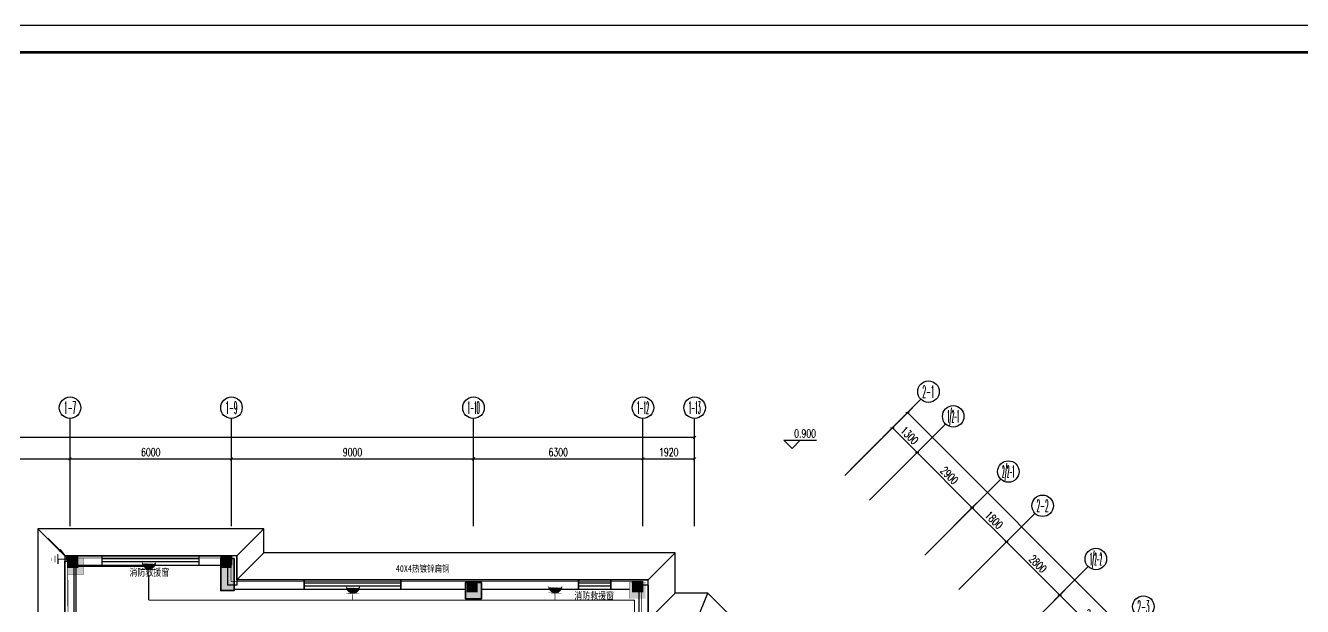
# Model space of a CAD drawing. Extents: x 815029915 to 815825525, y 579155098 to 579748855.
# Drawn here: x 815181143 to 815228619, y 579586722 to 579608320 of the extents above; entities that cross this region are included whole.
import ezdxf
from ezdxf.enums import TextEntityAlignment as Align

# ---------------------------------------------------------------- set-up
doc = ezdxf.new("R2010")
doc.units = 0
doc.header["$LTSCALE"] = 100
doc.header["$MEASUREMENT"] = 0
doc.linetypes.add('HIDDEN', pattern=[0.375, 0.25, -0.125])
for name, color, linetype in [('AXIS', 3, 'Continuous'), ('AXIS_TEXT', 7, 'Continuous'), ('COLUMN', 9, 'Continuous'), ('DIM_ELEV', 3, 'Continuous'), ('E-TEXT-PLAN', 7, 'Continuous'), ('E-TEXT-PLAN-DER', 7, 'Continuous'), ('GROUND', 2, 'Continuous'), ('PUB_HATCH', 8, 'Continuous'), ('PUB_TEXT', 7, 'Continuous'), ('WALL', 9, 'Continuous'), ('WINDOW', 4, 'Continuous'), ('ZG-图框层', 4, 'Continuous'), ('zm', 1, 'Continuous'), ('电-强电平面-线缆', 3, 'Continuous'), ('电-接地防雷-接地线', 132, 'Continuous'), ('设备-插座', 3, 'Continuous')]:
    doc.layers.add(name, color=color, linetype=linetype)
doc.layers.add('柱填充', color=9, linetype='Continuous', lineweight=18)
doc.layers.add('砼柱', color=2, linetype='Continuous', lineweight=35)
doc.styles.add('_TCH_AXIS', font='COMPLEX', dxfattribs={"bigfont": 'GBCBIG'})
doc.styles.add('_TCH_DIM', font='SIMPLEX', dxfattribs={"bigfont": 'GBCBIG'})
doc.styles.add('_TCH_DIM_T3', font='SIMPLEX', dxfattribs={"width": 0.705882, "bigfont": 'GBCBIG'})
doc.styles.add('COMPLEX', font='COMPLEX')
doc.styles.add('IDQSTYLE', font='txt.shx', dxfattribs={"width": 0.7, "bigfont": 'hztxt.shx'})
doc.styles.add('ST', font='')
doc.styles.get("Standard").update_dxf_attribs({"font": 'gbenor.shx', "bigfont": 'gbcbig.shx'})
doc.styles.add('宋体-TK', font='', dxfattribs={"width": 0.8})
doc.styles.get('ST').set_extended_font_data('SimSun')
doc.styles.get('宋体-TK').set_extended_font_data('SimSun')
doc.linetypes.add('GDLine', pattern='A,1,-3,5.8,["|",Standard,S=4,R=-45,X=-1.407,Y=-0.7],-0.1,["|",Standard,S=4,R=-45,X=-1.407,Y=-0.7],-0.1,["|",Standard,S=4,R=-45,X=-1.407,Y=-0.7],-0.1,["|",Standard,S=4,R=-45,X=-1.407,Y=-0.7],-0.1,5.8,-3,1', length=20)
doc.dimstyles.new('_TCH_ARCH-100', dxfattribs={"dimscale": 100, "dimtxt": 2.975, "dimasz": 1, "dimexe": 2.5, "dimexo": 3, "dimgap": 1, "dimtad": 1, "dimdec": 0, "dimzin": 0, "dimdsep": 46, "dimtxsty": '_TCH_DIM_T3', "dimblk": 'ARCHTICK', "dimcen": 0.09, "dimclrt": 7, "dimazin": 2, "dimtfac": 1, "dimtdec": 0, "dimtix": 1, "dimtmove": 2, "dimatfit": 3, "dimfxl": 0, "dimtolj": 1, "dimtzin": 0, "dimarcsym": 0})

# ---------------------------------------------------------------- blocks, each defined once
blk = doc.blocks.new('HC001733659261')
at = {"layer": 'zm', "color": 0, "linetype": 'Continuous'}
for points, const_width in [([(-7.32, 0.68), (-7.32, -0.84)], 0.158), ([(-5.9, 1.55), (-5.9, -1.49)], 0.315), ([(0, 0), (-4.72, 0)], 0.45), ([(-4.56, 2.21), (-4.56, -2.14)], 0.45)]:
    blk.add_lwpolyline(points, dxfattribs=dict(at, const_width=const_width))
at = {"layer": 'AXIS', "color": 0, "width": 0.7}
blk.add_attdef('PSFHATT', (2, -2.14), '', height=2.5, dxfattribs=at)
blk = doc.blocks.new('*X92')
at = {"color": 0, "linetype": 'Continuous'}
for p, q in [((192.59, 446.72), (193.93, 448.06)), ((192.65, 447.21), (193.44, 448)), ((192.67, 446.38), (194.27, 447.98)), ((192.81, 446.1), (194.55, 447.84)), ((193.01, 445.87), (194.78, 447.64)), ((193.27, 445.7), (194.95, 447.39)), ((193.58, 445.59), (195.06, 447.07)), ((193.98, 445.57), (195.08, 446.67))]:
    blk.add_line(p, q, dxfattribs=at)
blk = doc.blocks.new('HC000754')
at = {"color": 0, "linetype": 'Continuous'}
blk.add_line((5.53, 5.47), (2.42, 2.3), dxfattribs=at)
blk.add_lwpolyline([(2.42, 2.3, 0.8, 0, 0), (0.47, 0.41, 0, 0, 0)], format="xyseb", dxfattribs=at)
blk.add_circle((0, 0), 0.625, dxfattribs=at)
at = {"color": 0, "linetype": 'Continuous', "xscale": 0.5, "yscale": 0.5, "zscale": 0.5}
blk.add_blockref('*X92', (-96.92, -223.41), dxfattribs=at)
at = {"layer": 'E-TEXT-PLAN-DER', "color": 0, "style": 'IDQSTYLE', "width": 0.7}
blk.add_attdef('PSFHATT', (7.53, -0.63), '', height=2.5, dxfattribs=at)
blk = doc.blocks.new('*X51')
at = {"color": 0, "linetype": 'Continuous'}
for p, q in [((159.6, 156.77), (159.62, 156.79)), ((159.66, 156.55), (159.91, 156.79)), ((159.75, 156.35), (160.19, 156.79)), ((159.84, 156.17), (160.47, 156.79)), ((159.95, 155.99), (160.75, 156.79)), ((160.08, 155.83), (161.04, 156.79)), ((160.21, 155.68), (161.32, 156.79)), ((160.35, 155.55), (161.6, 156.79)), ((160.51, 155.42), (161.89, 156.79)), ((160.68, 155.3), (162.17, 156.79)), ((160.86, 155.2), (162.45, 156.79)), ((161.05, 155.11), (162.73, 156.79)), ((161.26, 155.03), (163.02, 156.79)), ((161.48, 154.98), (163.3, 156.79)), ((161.72, 154.93), (163.58, 156.79)), ((161.99, 154.92), (163.87, 156.79)), ((162.29, 154.93), (164.49, 157.14)), ((162.63, 155), (164.43, 156.79)), ((163.08, 155.16), (164.27, 156.35))]:
    blk.add_line(p, q, dxfattribs=at)
blk = doc.blocks.new('HC000134')
at = {"color": 0, "linetype": 'Continuous', "const_width": 0.2}
blk.add_lwpolyline([(-2.5, 5, 0.198912), (-1.77, 3.23, 0.198912), (0, 2.5, 0.198912), (1.77, 3.23, 0.198912), (2.5, 5)], format="xyb", dxfattribs=at)
for points in [[(-2.55, 2.48), (2.48, 2.48)], [(-2.42, 4.38), (2.42, 4.38)], [(0, 2.5), (0, 0)]]:
    blk.add_lwpolyline(points, dxfattribs=at)
at = {"color": 0, "linetype": 'Continuous'}
blk.add_blockref('*X51', (-162.01, -152.42), dxfattribs=at)
at = {"color": 0, "style": 'IDQSTYLE', "width": 0.7}
blk.add_attdef('PSFHATT', (4.5, 0), '', height=2.5, dxfattribs=at)
blk = doc.blocks.new('$TCHSYS$WIN2D')
for p, q in [((-0.5, 0.5), (0.5, 0.5)), ((-0.5, 0.5), (-0.5, -0.5)), ((0.5, 0.5), (0.5, -0.5)), ((0.5, 0.167), (-0.5, 0.167)), ((0.5, -0.167), (-0.5, -0.167)), ((-0.5, -0.5), (0.5, -0.5))]:
    blk.add_line(p, q)
blk = doc.blocks.new('_AXISO')
blk.add_circle((0, 0), 0.5)
at = {"layer": 'AXIS_TEXT', "style": 'COMPLEX', "width": 1.041667}
blk.add_attdef('A', text='', height=0.56, dxfattribs=at).set_placement((-0.25, -0.28), (0.25, -0.28), align=Align.FIT)
blk = doc.blocks.new('_ArchTick')
at = {"color": 0, "linetype": 'ByBlock', "const_width": 0.4}
blk.add_lwpolyline([(-0.5, -0.5), (0.5, 0.5)], dxfattribs=at)
blk = doc.blocks.new('*D169')
at = {"layer": 'AXIS', "color": 0, "lineweight": -2, "transparency": 16777216}
for p, q in [((815211815, 579591808), (815214114, 579594106)), ((815213937, 579593930), (815251413, 579556453)), ((815249292, 579554332), (815251590, 579556630))]:
    blk.add_line(p, q, dxfattribs=at)
at = {"layer": 'Defpoints', "color": 0, "transparency": 16777216}
for p in [(815211603, 579591596), (815251413, 579556453), (815249080, 579554120)]:
    blk.add_point(p, dxfattribs=at)
at = {"layer": 'AXIS', "color": 0, "lineweight": -2, "transparency": 16777216, "xscale": 100, "yscale": 100, "zscale": 100}
for p, rotation in [((815213937, 579593930), 135.0000000001822), ((815251413, 579556453), 315.0000000001822)]:
    blk.add_blockref('_ArchTick', p, dxfattribs=dict(at, rotation=rotation))
at = {"layer": 'AXIS', "color": 7, "transparency": 16777216, "insert": (815232851, 579575367), "char_height": 297.5, "attachment_point": 5, "rotation": 315, "style": '_TCH_DIM_T3'}
blk.add_mtext('\\A1;53000', dxfattribs=at)
blk = doc.blocks.new('*D170')
at = {"layer": 'AXIS', "color": 0, "lineweight": -2, "transparency": 16777216}
for p, q in [((815211815, 579591808), (815213548, 579593541)), ((815213371, 579593364), (815214290, 579592445)), ((815212735, 579590889), (815214467, 579592622))]:
    blk.add_line(p, q, dxfattribs=at)
at = {"layer": 'Defpoints', "color": 0, "transparency": 16777216}
for p in [(815214290, 579592445), (815211603, 579591596), (815212523, 579590677)]:
    blk.add_point(p, dxfattribs=at)
at = {"layer": 'AXIS', "color": 0, "lineweight": -2, "transparency": 16777216, "xscale": 100, "yscale": 100, "zscale": 100}
for p, rotation in [((815213371, 579593364), 135), ((815214290, 579592445), 315)]:
    blk.add_blockref('_ArchTick', p, dxfattribs=dict(at, rotation=rotation))
at = {"layer": 'AXIS', "color": 7, "transparency": 16777216, "insert": (815214007, 579593080), "char_height": 297.5, "attachment_point": 5, "rotation": 315, "style": '_TCH_DIM_T3'}
blk.add_mtext('\\A1;1300', dxfattribs=at)
blk = doc.blocks.new('*D171')
at = {"layer": 'AXIS', "color": 0, "lineweight": -2, "transparency": 16777216}
for p, q in [((815212735, 579590889), (815214467, 579592622)), ((815214290, 579592445), (815216341, 579590394)), ((815214785, 579588839), (815216518, 579590571))]:
    blk.add_line(p, q, dxfattribs=at)
at = {"layer": 'Defpoints', "color": 0, "transparency": 16777216}
for p in [(815212523, 579590677), (815216341, 579590394), (815214573, 579588626)]:
    blk.add_point(p, dxfattribs=at)
at = {"layer": 'AXIS', "color": 0, "lineweight": -2, "transparency": 16777216, "xscale": 100, "yscale": 100, "zscale": 100}
for p, rotation in [((815214290, 579592445), 135), ((815216341, 579590394), 315)]:
    blk.add_blockref('_ArchTick', p, dxfattribs=dict(at, rotation=rotation))
at = {"layer": 'AXIS', "color": 7, "transparency": 16777216, "insert": (815215492, 579591595), "char_height": 297.5, "attachment_point": 5, "rotation": 315, "style": '_TCH_DIM_T3'}
blk.add_mtext('\\A1;2900', dxfattribs=at)
blk = doc.blocks.new('*D172')
at = {"layer": 'AXIS', "color": 0, "lineweight": -2, "transparency": 16777216}
for p, q in [((815214785, 579588839), (815216518, 579590571)), ((815216341, 579590394), (815217614, 579589121)), ((815216058, 579587566), (815217791, 579589298))]:
    blk.add_line(p, q, dxfattribs=at)
at = {"layer": 'Defpoints', "color": 0, "transparency": 16777216}
for p in [(815217614, 579589121), (815214573, 579588626), (815215846, 579587354)]:
    blk.add_point(p, dxfattribs=at)
at = {"layer": 'AXIS', "color": 0, "lineweight": -2, "transparency": 16777216, "xscale": 100, "yscale": 100, "zscale": 100}
for p, rotation in [((815216341, 579590394), 135), ((815217614, 579589121), 315)]:
    blk.add_blockref('_ArchTick', p, dxfattribs=dict(at, rotation=rotation))
at = {"layer": 'AXIS', "color": 7, "transparency": 16777216, "insert": (815217153, 579589934), "char_height": 297.5, "attachment_point": 5, "rotation": 315, "style": '_TCH_DIM_T3'}
blk.add_mtext('\\A1;1800', dxfattribs=at)
blk = doc.blocks.new('*D173')
at = {"layer": 'AXIS', "color": 0, "lineweight": -2, "transparency": 16777216}
for p, q in [((815216058, 579587566), (815217791, 579589298)), ((815217614, 579589121), (815219594, 579587141)), ((815218038, 579585586), (815219770, 579587318))]:
    blk.add_line(p, q, dxfattribs=at)
at = {"layer": 'Defpoints', "color": 0, "transparency": 16777216}
for p in [(815215846, 579587354), (815219594, 579587141), (815217826, 579585374)]:
    blk.add_point(p, dxfattribs=at)
at = {"layer": 'AXIS', "color": 0, "lineweight": -2, "transparency": 16777216, "xscale": 100, "yscale": 100, "zscale": 100}
for p, rotation in [((815217614, 579589121), 135), ((815219594, 579587141), 315)]:
    blk.add_blockref('_ArchTick', p, dxfattribs=dict(at, rotation=rotation))
at = {"layer": 'AXIS', "color": 7, "transparency": 16777216, "insert": (815218780, 579588307), "char_height": 297.5, "attachment_point": 5, "rotation": 315, "style": '_TCH_DIM_T3'}
blk.add_mtext('\\A1;2800', dxfattribs=at)
blk = doc.blocks.new('*D174')
at = {"layer": 'AXIS', "color": 0, "lineweight": -2, "transparency": 16777216}
for p, q in [((815218038, 579585586), (815219770, 579587318)), ((815219594, 579587141), (815221644, 579585091)), ((815220089, 579583535), (815221821, 579585268))]:
    blk.add_line(p, q, dxfattribs=at)
at = {"layer": 'Defpoints', "color": 0, "transparency": 16777216}
for p in [(815217826, 579585374), (815221644, 579585091), (815219876, 579583323)]:
    blk.add_point(p, dxfattribs=at)
at = {"layer": 'AXIS', "color": 0, "lineweight": -2, "transparency": 16777216, "xscale": 100, "yscale": 100, "zscale": 100}
for p, rotation in [((815219594, 579587141), 135), ((815221644, 579585091), 315)]:
    blk.add_blockref('_ArchTick', p, dxfattribs=dict(at, rotation=rotation))
at = {"layer": 'AXIS', "color": 7, "transparency": 16777216, "insert": (815220795, 579586292), "char_height": 297.5, "attachment_point": 5, "rotation": 315, "style": '_TCH_DIM_T3'}
blk.add_mtext('\\A1;2900', dxfattribs=at)
blk = doc.blocks.new('*D204')
at = {"layer": 'AXIS', "color": 0, "lineweight": -2, "transparency": 16777216}
for p, q in [((815146598, 579590010), (815146598, 579593260)), ((815146598, 579593010), (815206018, 579593010)), ((815206018, 579590010), (815206018, 579593260))]:
    blk.add_line(p, q, dxfattribs=at)
at = {"layer": 'Defpoints', "color": 0, "transparency": 16777216}
for p in [(815206018, 579593010), (815146598, 579589710), (815206018, 579589710)]:
    blk.add_point(p, dxfattribs=at)
at = {"layer": 'AXIS', "color": 0, "lineweight": -2, "transparency": 16777216, "xscale": 100, "yscale": 100, "zscale": 100, "rotation": 180}
blk.add_blockref('_ArchTick', (815146598, 579593010), dxfattribs=at)
at = {"layer": 'AXIS', "color": 0, "lineweight": -2, "transparency": 16777216, "xscale": 100, "yscale": 100, "zscale": 100}
blk.add_blockref('_ArchTick', (815206018, 579593010), dxfattribs=at)
at = {"layer": 'AXIS', "color": 7, "transparency": 16777216, "insert": (815176308, 579593259), "char_height": 297.5, "attachment_point": 5, "style": '_TCH_DIM_T3'}
blk.add_mtext('\\A1;59420', dxfattribs=at)
blk = doc.blocks.new('*D211')
at = {"layer": 'AXIS', "color": 0, "lineweight": -2, "transparency": 16777216}
for p, q in [((815176798, 579590010), (815176798, 579592460)), ((815182798, 579590010), (815182798, 579592460)), ((815176798, 579592210), (815182798, 579592210))]:
    blk.add_line(p, q, dxfattribs=at)
at = {"layer": 'Defpoints', "color": 0, "transparency": 16777216}
for p in [(815182798, 579592210), (815176798, 579589710), (815182798, 579589710)]:
    blk.add_point(p, dxfattribs=at)
at = {"layer": 'AXIS', "color": 0, "lineweight": -2, "transparency": 16777216, "xscale": 100, "yscale": 100, "zscale": 100, "rotation": 180}
blk.add_blockref('_ArchTick', (815176798, 579592210), dxfattribs=at)
at = {"layer": 'AXIS', "color": 0, "lineweight": -2, "transparency": 16777216, "xscale": 100, "yscale": 100, "zscale": 100}
blk.add_blockref('_ArchTick', (815182798, 579592210), dxfattribs=at)
at = {"layer": 'AXIS', "color": 7, "transparency": 16777216, "insert": (815179798, 579592459), "char_height": 297.5, "attachment_point": 5, "style": '_TCH_DIM_T3'}
blk.add_mtext('\\A1;6000', dxfattribs=at)
blk = doc.blocks.new('*D212')
at = {"layer": 'AXIS', "color": 0, "lineweight": -2, "transparency": 16777216}
for p, q in [((815182798, 579590010), (815182798, 579592460)), ((815188798, 579590010), (815188798, 579592460)), ((815182798, 579592210), (815188798, 579592210))]:
    blk.add_line(p, q, dxfattribs=at)
at = {"layer": 'Defpoints', "color": 0, "transparency": 16777216}
for p in [(815188798, 579592210), (815182798, 579589710), (815188798, 579589710)]:
    blk.add_point(p, dxfattribs=at)
at = {"layer": 'AXIS', "color": 0, "lineweight": -2, "transparency": 16777216, "xscale": 100, "yscale": 100, "zscale": 100, "rotation": 180}
blk.add_blockref('_ArchTick', (815182798, 579592210), dxfattribs=at)
at = {"layer": 'AXIS', "color": 0, "lineweight": -2, "transparency": 16777216, "xscale": 100, "yscale": 100, "zscale": 100}
blk.add_blockref('_ArchTick', (815188798, 579592210), dxfattribs=at)
at = {"layer": 'AXIS', "color": 7, "transparency": 16777216, "insert": (815185798, 579592459), "char_height": 297.5, "attachment_point": 5, "style": '_TCH_DIM_T3'}
blk.add_mtext('\\A1;6000', dxfattribs=at)
blk = doc.blocks.new('*D213')
at = {"layer": 'AXIS', "color": 0, "lineweight": -2, "transparency": 16777216}
for p, q in [((815188798, 579590010), (815188798, 579592460)), ((815197798, 579590010), (815197798, 579592460)), ((815188798, 579592210), (815197798, 579592210))]:
    blk.add_line(p, q, dxfattribs=at)
at = {"layer": 'Defpoints', "color": 0, "transparency": 16777216}
for p in [(815197798, 579592210), (815188798, 579589710), (815197798, 579589710)]:
    blk.add_point(p, dxfattribs=at)
at = {"layer": 'AXIS', "color": 0, "lineweight": -2, "transparency": 16777216, "xscale": 100, "yscale": 100, "zscale": 100, "rotation": 180}
blk.add_blockref('_ArchTick', (815188798, 579592210), dxfattribs=at)
at = {"layer": 'AXIS', "color": 0, "lineweight": -2, "transparency": 16777216, "xscale": 100, "yscale": 100, "zscale": 100}
blk.add_blockref('_ArchTick', (815197798, 579592210), dxfattribs=at)
at = {"layer": 'AXIS', "color": 7, "transparency": 16777216, "insert": (815193298, 579592459), "char_height": 297.5, "attachment_point": 5, "style": '_TCH_DIM_T3'}
blk.add_mtext('\\A1;9000', dxfattribs=at)
blk = doc.blocks.new('*D214')
at = {"layer": 'AXIS', "color": 0, "lineweight": -2, "transparency": 16777216}
for p, q in [((815197798, 579590010), (815197798, 579592460)), ((815204098, 579590010), (815204098, 579592460)), ((815197798, 579592210), (815204098, 579592210))]:
    blk.add_line(p, q, dxfattribs=at)
at = {"layer": 'Defpoints', "color": 0, "transparency": 16777216}
for p in [(815204098, 579592210), (815197798, 579589710), (815204098, 579589710)]:
    blk.add_point(p, dxfattribs=at)
at = {"layer": 'AXIS', "color": 0, "lineweight": -2, "transparency": 16777216, "xscale": 100, "yscale": 100, "zscale": 100, "rotation": 180}
blk.add_blockref('_ArchTick', (815197798, 579592210), dxfattribs=at)
at = {"layer": 'AXIS', "color": 0, "lineweight": -2, "transparency": 16777216, "xscale": 100, "yscale": 100, "zscale": 100}
blk.add_blockref('_ArchTick', (815204098, 579592210), dxfattribs=at)
at = {"layer": 'AXIS', "color": 7, "transparency": 16777216, "insert": (815200948, 579592459), "char_height": 297.5, "attachment_point": 5, "style": '_TCH_DIM_T3'}
blk.add_mtext('\\A1;6300', dxfattribs=at)
blk = doc.blocks.new('*D215')
at = {"layer": 'AXIS', "color": 0, "lineweight": -2, "transparency": 16777216}
for p, q in [((815204098, 579590010), (815204098, 579592460)), ((815206018, 579590010), (815206018, 579592460)), ((815204098, 579592210), (815206018, 579592210))]:
    blk.add_line(p, q, dxfattribs=at)
at = {"layer": 'Defpoints', "color": 0, "transparency": 16777216}
for p in [(815206018, 579592210), (815204098, 579589710), (815206018, 579589710)]:
    blk.add_point(p, dxfattribs=at)
at = {"layer": 'AXIS', "color": 0, "lineweight": -2, "transparency": 16777216, "xscale": 100, "yscale": 100, "zscale": 100, "rotation": 180}
blk.add_blockref('_ArchTick', (815204098, 579592210), dxfattribs=at)
at = {"layer": 'AXIS', "color": 0, "lineweight": -2, "transparency": 16777216, "xscale": 100, "yscale": 100, "zscale": 100}
blk.add_blockref('_ArchTick', (815206018, 579592210), dxfattribs=at)
at = {"layer": 'AXIS', "color": 7, "transparency": 16777216, "insert": (815205058, 579592459), "char_height": 297.5, "attachment_point": 5, "style": '_TCH_DIM_T3'}
blk.add_mtext('\\A1;1920', dxfattribs=at)
blk = doc.blocks.new('ll')
at = {"layer": 'ZG-图框层'}
blk.add_lwpolyline([(815136770, 579524220), (815255670, 579524220), (815255670, 579608320), (815136770, 579608320)], close=True, dxfattribs=at)

msp = doc.modelspace()

# ---------------------------------------------------------------- hatches: boundary and pattern name
at = {"layer": 'PUB_HATCH'}
for points in [[(815182688.1, 579588570.1), (815182688.1, 579588150.1), (815183108.1, 579588150.1), (815183108.1, 579588570.1)], [(815188388.1, 579588570.1), (815188388.1, 579588150.1), (815188808.1, 579588150.1), (815188808.1, 579588570.1)], [(815197538.1, 579587670.1), (815197538.1, 579587250.1), (815197958.1, 579587250.1), (815197958.1, 579587670.1)], [(815203688.1, 579587670.1), (815203688.1, 579587250.1), (815204108.1, 579587250.1), (815204108.1, 579587670.1)]]:
    msp.add_hatch(color=256, dxfattribs=at).paths.add_polyline_path(points, flags=17)
at = {"layer": 'zm'}
for points in [[(815183298.1, 579588510.1), (815182698.1, 579588510.1), (815182698.1, 579587910.1), (815183298.1, 579587910.1)], [(815204198.1, 579587610.1), (815203598.1, 579587610.1), (815203598.1, 579587010.1), (815204198.1, 579587010.1)]]:
    msp.add_hatch(color=1, dxfattribs=at).paths.add_polyline_path(points)
at = {"layer": '柱填充', "lineweight": 18}
for points in [[(815188898.1, 579588510.1), (815188398.1, 579588510.1), (815188398.1, 579587310.1), (815188898.1, 579587310.1)], [(815198098.1, 579587610.1), (815197498.1, 579587610.1), (815197498.1, 579587010.1), (815198098.1, 579587010.1)]]:
    msp.add_hatch(color=250, dxfattribs=at).paths.add_polyline_path(points)

# ---------------------------------------------------------------- linework, layer by layer
for p, q in [((815188998.1, 579588610.1), (815182598.1, 579588605.2)), ((815182598.1, 579588605.2), (815182598.1, 579581710.1)), ((815188998.1, 579587710.1), (815188998.1, 579588610.1)), ((815204298.1, 579587710.1), (815188998.1, 579587710.1)), ((815204298.1, 579586210.1), (815204298.1, 579587710.1))]:
    msp.add_line(p, q)
at = {"layer": 'AXIS'}
for p, q in [((815211603.3, 579591596.2), (815214431.8, 579594424.7)), ((815182798.1, 579589710.1), (815182798.1, 579593710.1)), ((815188798.1, 579589710.1), (815188798.1, 579593710.1)), ((815197798.1, 579589710.1), (815197798.1, 579593710.1)), ((815204098.1, 579589710.1), (815204098.1, 579593710.1)), ((815206018.1, 579589710.1), (815206018.1, 579593710.1)), ((815212522.6, 579590677), (815215351, 579593505.4)), ((815214573.2, 579588626.4), (815217401.6, 579591454.8)), ((815215846, 579587353.6), (815218674.4, 579590182)), ((815217825.9, 579585373.7), (815220654.3, 579588202.1))]:
    msp.add_line(p, q, dxfattribs=at)
at = {"layer": 'COLUMN'}
for points in [[(815188398.1, 579587310.1), (815188898.1, 579587310.1), (815188898.1, 579588510.1), (815188398.1, 579588510.1)], [(815197498.1, 579587010.1), (815198098.1, 579587010.1), (815198098.1, 579587610.1), (815197498.1, 579587610.1)]]:
    msp.add_lwpolyline(points, close=True, dxfattribs=at)
at = {"layer": 'DIM_ELEV'}
for p, q in [((815209640.4, 579592598.5), (815209340.4, 579592898.5)), ((815209340.4, 579592898.5), (815210551.6, 579592898.5)), ((815209640.4, 579592598.5), (815209940.4, 579592898.5))]:
    msp.add_line(p, q, dxfattribs=at)
at = {"layer": 'GROUND'}
for p, q in [((815182598.1, 579588610.1), (815181598.1, 579589610.1)), ((815188998.1, 579588610.1), (815189998.1, 579589610.1)), ((815188998.1, 579587710.1), (815189998.1, 579588710.1)), ((815204298.1, 579587710.1), (815205298.1, 579588710.1)), ((815204298.1, 579586210.1), (815205298.1, 579587210.1)), ((815206100, 579586210.1), (815206514.2, 579587210.1))]:
    msp.add_line(p, q, dxfattribs=at)
for points in [[(815205298.1, 579563610.1), (815205298.1, 579567637.3), (815224472.7, 579548462.7), (815222139.2, 579546129.3), (815232321.6, 579535946.9), (815242503.9, 579546129.3), (815238473.4, 579550159.8), (815244625.2, 579556311.6), (815218108.7, 579582828.1), (815214502.5, 579579221.9), (815206514.2, 579587210.1), (815205298.1, 579587210.1), (815205298.1, 579588710.1), (815189998.1, 579588710.1), (815189998.1, 579589610.1), (815181598.1, 579589610.1), (815181598.1, 579582710.1), (815177998.1, 579582710.1)], [(815204298.1, 579563610.1), (815204298.1, 579570051.5), (815225886.9, 579548462.7), (815223553.4, 579546129.3), (815232321.6, 579537361.2), (815241089.7, 579546129.3), (815237059.2, 579550159.8), (815243211, 579556311.6), (815218108.7, 579581413.9), (815214502.5, 579577807.7), (815206100, 579586210.1), (815204298.1, 579586210.1), (815204298.1, 579587710.1), (815188998.1, 579587710.1), (815188998.1, 579588610.1), (815182598.1, 579588610.1), (815182598.1, 579581710.1), (815176998.1, 579581710.1)]]:
    msp.add_lwpolyline(points, dxfattribs=at)
at = {"layer": 'WALL'}
for p, q in [((815182598.1, 579588610.1), (815188798.1, 579588610.1)), ((815188798.1, 579588610.1), (815188798.1, 579588260.1)), ((815188998.1, 579588610.1), (815188998.1, 579587510.1)), ((815182598.1, 579581710.1), (815182598.1, 579588410.1)), ((815182948.1, 579581360.1), (815182948.1, 579588410.1)), ((815182948.1, 579588260.1), (815188798.1, 579588260.1)), ((815188648.1, 579588260.1), (815188648.1, 579587510.1)), ((815188998.1, 579587710.1), (815191498.1, 579587710.1)), ((815195098.1, 579587710.1), (815201698.3, 579587710.1)), ((815202898.3, 579587710.1), (815204298.1, 579587710.1)), ((815188998.1, 579587510.1), (815188648.1, 579587510.1)), ((815188898.1, 579587360.1), (815191498.1, 579587360.1)), ((815195098.1, 579587360.1), (815197498.1, 579587360.1)), ((815198098.1, 579587360.1), (815201698.3, 579587360.1)), ((815202898.3, 579587360.1), (815203598.1, 579587360.1)), ((815203948.1, 579587510.1), (815203948.1, 579586010.1)), ((815204298.1, 579587510.1), (815204298.1, 579586210.1))]:
    msp.add_line(p, q, dxfattribs=at)
for points in [[(815191498.1, 579587710.1), (815191498.1, 579587360.1)], [(815195098.1, 579587710.1), (815195098.1, 579587360.1)], [(815201698.3, 579587710.1), (815201698.3, 579587360.1)], [(815202898.3, 579587710.1), (815202898.3, 579587360.1)]]:
    msp.add_lwpolyline(points, dxfattribs=at)
at = {"layer": 'ZG-图框层', "const_width": 100}
msp.add_lwpolyline([(815139270.1, 579525220), (815254670.1, 579525220), (815254670.1, 579607320), (815139270.1, 579607320)], close=True, dxfattribs=at)
at = {"layer": 'zm', "color": 1}
for p, q in [((815182598.1, 579588410.1), (815182948.1, 579588410.1)), ((815204298.1, 579587510.1), (815203948.1, 579587510.1))]:
    msp.add_line(p, q, dxfattribs=at)
at = {"layer": 'zm', "color": 1, "const_width": 8}
for points in [[(815182698.1, 579587910.1), (815183298.1, 579587910.1), (815183298.1, 579588510.1), (815182698.1, 579588510.1)], [(815183298.1, 579588510.1), (815182698.1, 579588510.1), (815182698.1, 579587910.1), (815183298.1, 579587910.1)], [(815203598.1, 579587010.1), (815204198.1, 579587010.1), (815204198.1, 579587610.1), (815203598.1, 579587610.1)], [(815204198.1, 579587610.1), (815203598.1, 579587610.1), (815203598.1, 579587010.1), (815204198.1, 579587010.1)]]:
    msp.add_lwpolyline(points, close=True, dxfattribs=at)
at = {"layer": '电-强电平面-线缆', "color": 1, "linetype": 'Continuous', "const_width": 45}
for points in [[(815183018.5, 579588208.5), (815185535.8, 579588208.5)], [(815183018.5, 579585998.3), (815183018.5, 579588208.5)], [(815185717.3, 579586956.3), (815185717.3, 579587893.6)], [(815185717.3, 579586956.3), (815191882.9, 579586956.3)], [(815191882.9, 579586956.3), (815193303.9, 579586956.3)], [(815193304.1, 579586956.3), (815203784.6, 579586956.3)], [(815203784.6, 579583933), (815203784.6, 579586956.3)]]:
    msp.add_lwpolyline(points, dxfattribs=at)
at = {"layer": '电-强电平面-线缆', "color": 1, "linetype": 'HIDDEN', "const_width": 30}
msp.add_lwpolyline([(815193107.3, 579586959.2), (815193304, 579586959.2)], dxfattribs=at)
at = {"layer": '电-接地防雷-接地线', "linetype": 'GDLine', "ltscale": 0.5, "const_width": 30}
for points in [[(815188782.2, 579588524.6), (815182794, 579588524.6)], [(815146688.7, 579581640.4), (815158722.3, 579581640.4), (815158722.3, 579584630.1), (815176747.3, 579584630.1), (815176747.3, 579581650.5), (815182745.4, 579581650.5), (815182709.2, 579588449.5)], [(815204049.7, 579587655.2), (815188782.2, 579587655.2)]]:
    msp.add_lwpolyline(points, dxfattribs=at)
at = {"layer": '电-接地防雷-接地线', "linetype": 'GDLine', "const_width": 30}
for points in [[(815188782.2, 579587655.2), (815188782.2, 579588524.6)], [(815204049.7, 579586103.9), (815204049.7, 579587655.2)]]:
    msp.add_lwpolyline(points, dxfattribs=at)
at = {"layer": '砼柱', "color": 3, "lineweight": 35}
for points in [[(815188898.1, 579588510.1), (815188398.1, 579588510.1), (815188398.1, 579587310.1), (815188898.1, 579587310.1)], [(815198098.1, 579587610.1), (815197498.1, 579587610.1), (815197498.1, 579587010.1), (815198098.1, 579587010.1)]]:
    msp.add_lwpolyline(points, close=True, dxfattribs=at)

# ---------------------------------------------------------------- block references
at = {"layer": 'AXIS'}
ref = msp.add_blockref('_AXISO', (815214714.6, 579594707.5), dxfattribs=dict(at, xscale=800, yscale=800, zscale=800))
ref.add_attrib('A', '2-1', dxfattribs={"color": 7, "height": 452.55, "style": '_TCH_AXIS', "width": 0.381818}).set_placement((815214488.3, 579594481.2), (815214940.9, 579594481.2), align=Align.FIT)
ref = msp.add_blockref('_AXISO', (815182798.1, 579594110.1), dxfattribs=dict(at, xscale=800, yscale=800, zscale=800))
ref.add_attrib('A', '1-7', dxfattribs={"color": 7, "height": 452.55, "style": '_TCH_AXIS', "width": 0.381818}).set_placement((815182571.8, 579593883.8), (815183024.4, 579593883.8), align=Align.FIT)
ref = msp.add_blockref('_AXISO', (815188798.1, 579594110.1), dxfattribs=dict(at, xscale=800, yscale=800, zscale=800))
ref.add_attrib('A', '1-9', dxfattribs={"color": 7, "height": 452.55, "style": '_TCH_AXIS', "width": 0.381818}).set_placement((815188571.8, 579593883.8), (815189024.4, 579593883.8), align=Align.FIT)
ref = msp.add_blockref('_AXISO', (815197798.1, 579594110.1), dxfattribs=dict(at, xscale=800, yscale=800, zscale=800))
ref.add_attrib('A', '1-10', dxfattribs={"color": 7, "height": 452.55, "style": '_TCH_AXIS', "width": 0.3}).set_placement((815197571.8, 579593883.8), (815198024.4, 579593883.8), align=Align.FIT)
ref = msp.add_blockref('_AXISO', (815204098.1, 579594110.1), dxfattribs=dict(at, xscale=800, yscale=800, zscale=800))
ref.add_attrib('A', '1-12', dxfattribs={"color": 7, "height": 452.55, "style": '_TCH_AXIS', "width": 0.3}).set_placement((815203871.8, 579593883.8), (815204324.4, 579593883.8), align=Align.FIT)
ref = msp.add_blockref('_AXISO', (815206018.1, 579594110.1), dxfattribs=dict(at, xscale=800, yscale=800, zscale=800))
ref.add_attrib('A', '1-13', dxfattribs={"color": 7, "height": 452.55, "style": '_TCH_AXIS', "width": 0.3}).set_placement((815205791.8, 579593883.8), (815206244.4, 579593883.8), align=Align.FIT)
ref = msp.add_blockref('_AXISO', (815215633.8, 579593788.3), dxfattribs=dict(at, xscale=800, yscale=800, zscale=800))
ref.add_attrib('A', '1/2-1', dxfattribs={"color": 7, "height": 452.55, "style": '_TCH_AXIS', "width": 0.228261}).set_placement((815215407.6, 579593562), (815215860.1, 579593562), align=Align.FIT)
ref = msp.add_blockref('_AXISO', (815217684.4, 579591737.7), dxfattribs=dict(at, xscale=800, yscale=800, zscale=800))
ref.add_attrib('A', '2/2-1', dxfattribs={"color": 7, "height": 452.55, "style": '_TCH_AXIS', "width": 0.216495}).set_placement((815217458.2, 579591511.4), (815217910.7, 579591511.4), align=Align.FIT)
ref = msp.add_blockref('_AXISO', (815218957.2, 579590464.9), dxfattribs=dict(at, xscale=800, yscale=800, zscale=800))
ref.add_attrib('A', '2-2', dxfattribs={"color": 7, "height": 452.55, "style": '_TCH_AXIS', "width": 0.35}).set_placement((815218731, 579590238.6), (815219183.5, 579590238.6), align=Align.FIT)
ref = msp.add_blockref('_AXISO', (815220937.1, 579588485), dxfattribs=dict(at, xscale=800, yscale=800, zscale=800))
ref.add_attrib('A', '1/2-2', dxfattribs={"color": 7, "height": 452.55, "style": '_TCH_AXIS', "width": 0.216495}).set_placement((815220710.9, 579588258.7), (815221163.4, 579588258.7), align=Align.FIT)
ref = msp.add_blockref('_AXISO', (815222704.9, 579586717.2), dxfattribs=dict(at, xscale=800, yscale=800, zscale=800))
ref.add_attrib('A', '2-3', dxfattribs={"color": 7, "height": 452.55, "style": '_TCH_AXIS', "width": 0.35}).set_placement((815222478.6, 579586490.9), (815222931.2, 579586490.9), align=Align.FIT)
at = {"layer": 'E-TEXT-PLAN', "color": 4}
for name, p, xscale, yscale, zscale, rotation in [('HC000754', (815182746.3, 579588504.3), -139.4374157009274, 139.4374157009274, 139.4374157009274, 0.01161530853491577), ('HC001733659261', (815182731.4, 579588485.1), 83.66244942060317, 83.66244942060317, 83.66244942060317, 0.0806186793544016)]:
    msp.add_blockref(name, p, dxfattribs=dict(at, xscale=xscale, yscale=yscale, zscale=zscale, rotation=rotation))
at = {"layer": 'WINDOW', "yscale": -350}
for p, xscale, zscale in [((815185798.1, 579588435.1), 3600, 3600), ((815193298.1, 579587535.1), 3600, 3600), ((815202298.3, 579587535.1), 1200, 1200)]:
    msp.add_blockref('$TCHSYS$WIN2D', p, dxfattribs=dict(at, xscale=xscale, zscale=zscale))
at = {"layer": 'zm', "color": 1}
msp.add_blockref('ll', (0, 0), dxfattribs=at)
at = {"layer": '设备-插座', "xscale": 99.99999999999999, "yscale": 99.99999999999999, "zscale": 99.99999999999999, "rotation": 358.4166216843586}
for p in [(815185718.6, 579587863), (815193304.1, 579586961), (815200824.7, 579586974.3)]:
    msp.add_blockref('HC000134', p, dxfattribs=at)

# ---------------------------------------------------------------- texts
at = {"layer": 'DIM_ELEV', "color": 7, "style": '_TCH_DIM', "width": 0.705882}
msp.add_text('0.900', height=297.5, dxfattribs=at).set_placement((815209721.6, 579593003.5))
at = {"layer": 'PUB_TEXT', "style": '宋体-TK', "width": 0.8}
for p in [(815185003.8, 579587861.2), (815201545.4, 579586987.8)]:
    msp.add_text('消防救援窗', height=264.35, dxfattribs=at).set_placement(p)
at = {"layer": 'zm', "color": 4, "style": 'ST', "width": 0.8}
msp.add_text('40X4热镀锌扁钢', height=250, dxfattribs=at).set_placement((815194910.4, 579588006.1))

# ---------------------------------------------------------------- dimensions: what is measured, and where the dimension line sits
at = {"layer": 'AXIS'}
for p1, p2, distance, picture, middle in [((815211603.3, 579591596.2), (815249080, 579554119.6), 3300, '*D169', (815232851, 579575367.3)), ((815146598.1, 579589710.1), (815206018.1, 579589710.1), 3300, '*D204', (815176308.1, 579593258.9)), ((815211603.3, 579591596.2), (815212522.6, 579590677), 2500, '*D170', (815214006.6, 579593080.3)), ((815176798.1, 579589710.1), (815182798.1, 579589710.1), 2500, '*D211', (815179798.1, 579592458.9)), ((815182798.1, 579589710.1), (815188798.1, 579589710.1), 2500, '*D212', (815185798.1, 579592458.9)), ((815188798.1, 579589710.1), (815197798.1, 579589710.1), 2500, '*D213', (815193298.1, 579592458.9)), ((815197798.1, 579589710.1), (815204098.1, 579589710.1), 2500, '*D214', (815200948.1, 579592458.9)), ((815204098.1, 579589710.1), (815206018.1, 579589710.1), 2500, '*D215', (815205058.1, 579592458.9)), ((815212522.6, 579590677), (815214573.2, 579588626.4), 2500, '*D171', (815215491.5, 579591595.4)), ((815214573.2, 579588626.4), (815215846, 579587353.6), 2500, '*D172', (815217153.2, 579589933.7)), ((815215846, 579587353.6), (815217825.9, 579585373.7), 2500, '*D173', (815218779.6, 579588307.3)), ((815217825.9, 579585373.7), (815219876.5, 579583323.1), 2500, '*D174', (815220794.8, 579586292.1))]:
    dim = msp.add_aligned_dim(p1=p1, p2=p2, distance=distance, dimstyle='_TCH_ARCH-100', dxfattribs=at)
    dim.commit()
    dim.dimension.update_dxf_attribs({"geometry": picture, "text_midpoint": middle})

doc.saveas('drawing.dxf')
